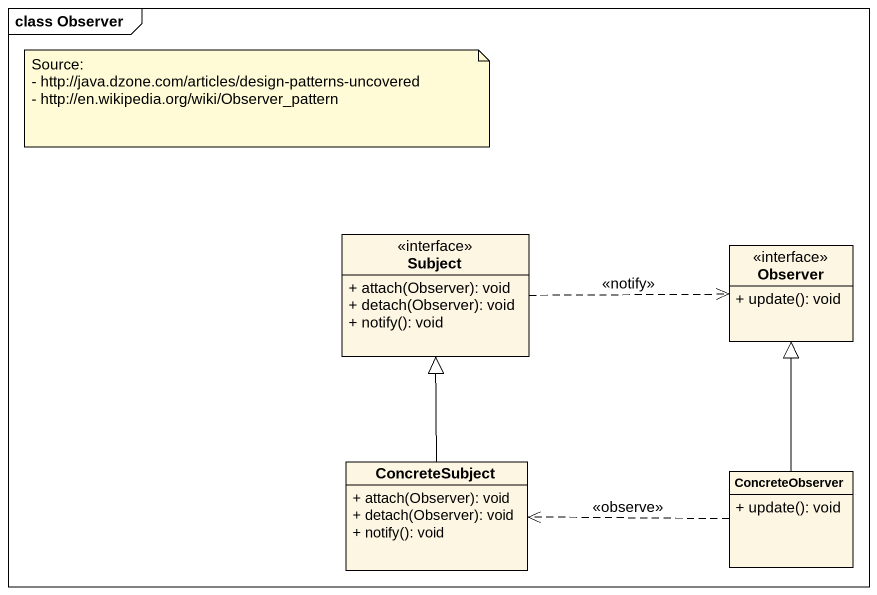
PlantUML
@startuml
mainframe class Observer
hide circle
hide empty members
skinparam classAttributeIconSize 0
class Subject <<interface>> {
  + attach(Observer): void
  + detach(Observer): void
  + notify(): void
}
class Observer <<interface>> {
  + update(): void
}
class ConcreteSubject {
  + attach(Observer): void
  + detach(Observer): void
  + notify(): void
}
class ConcreteObserver {
  + update(): void
}
Subject .right.> Observer : <<notify>>
ConcreteSubject -up-|> Subject
ConcreteObserver -up-|> Observer
ConcreteObserver .left.> ConcreteSubject : <<observe>>
note as N1
  Source:
  - http://java.dzone.com/articles/design-patterns-uncovered
  - http://en.wikipedia.org/wiki/Observer_pattern
end note
@enduml
